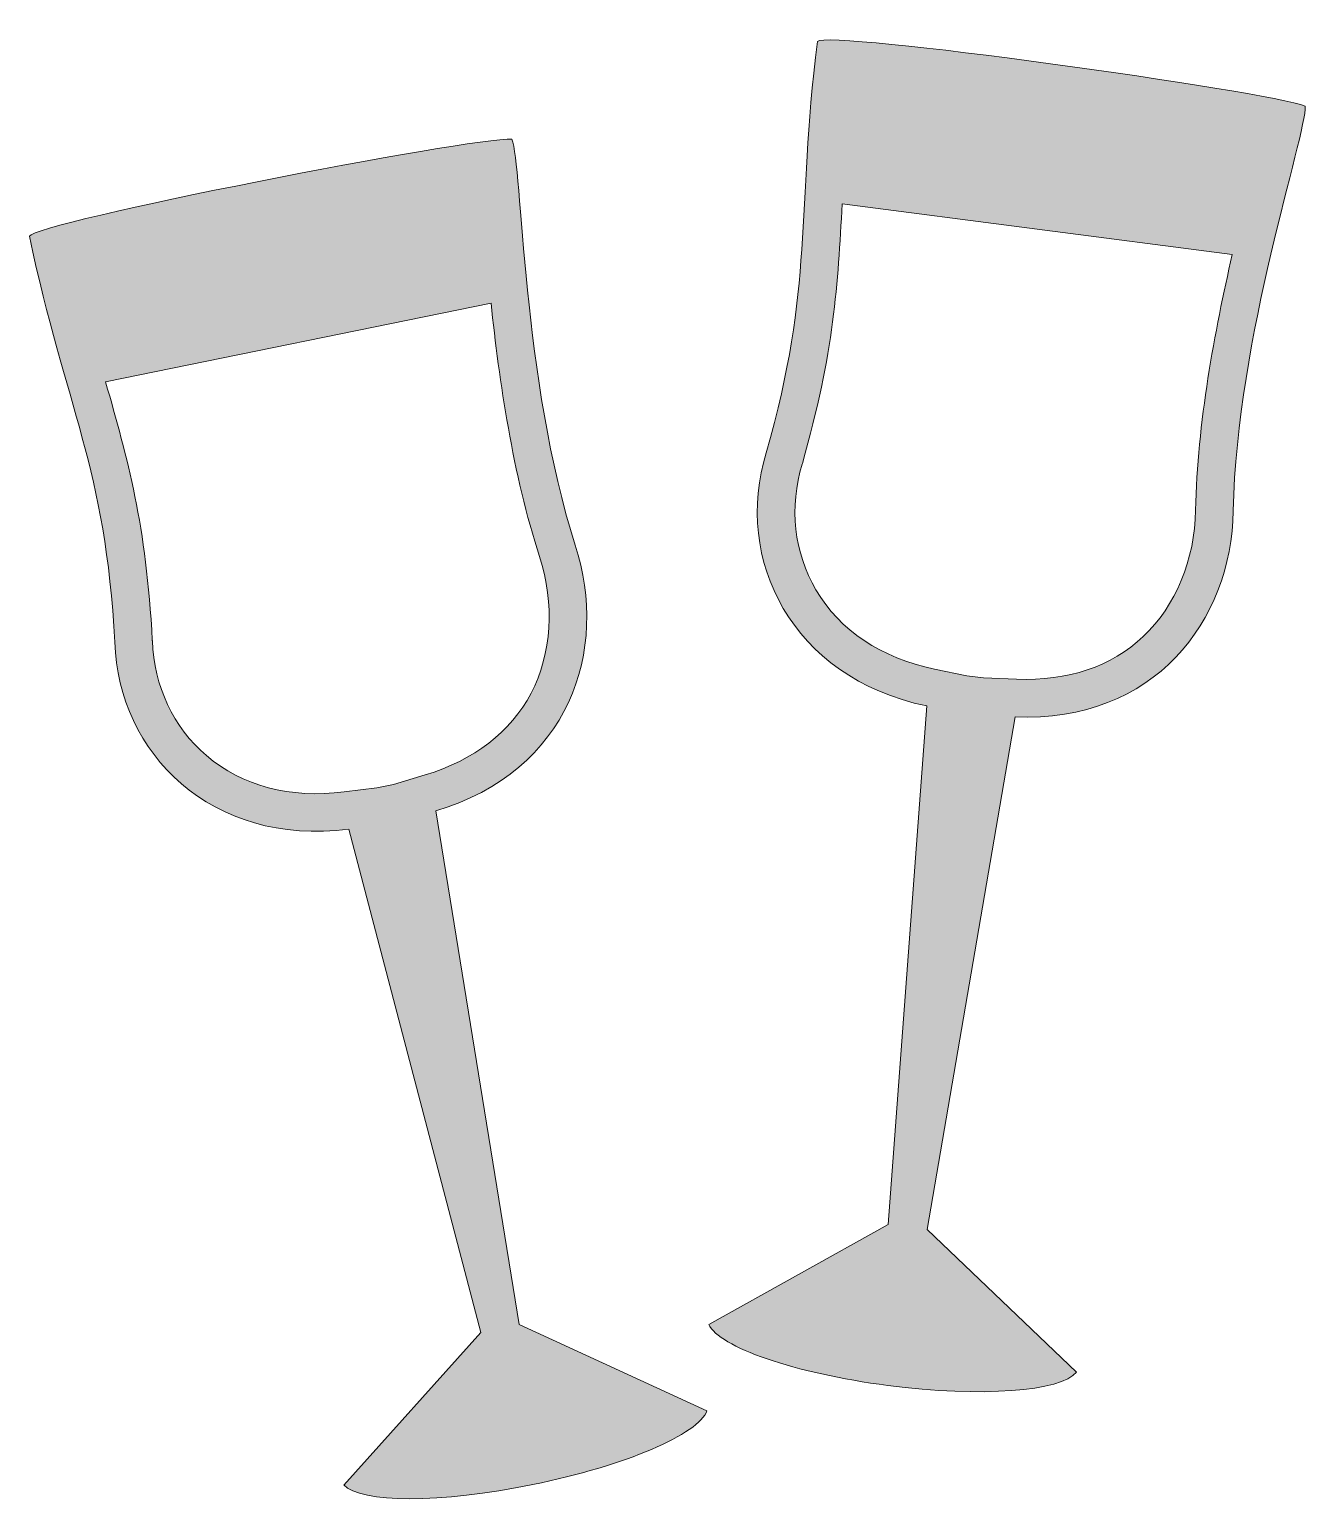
# Model space of a CAD drawing. Header units: inches. Extents: x 0 to 89, y 0 to 102.
import ezdxf

# ---------------------------------------------------------------- set-up
doc = ezdxf.new("R2010")
doc.units = ezdxf.units.IN
doc.header["$MEASUREMENT"] = 0
doc.layers.add('Layer 1', color=7, linetype='Continuous')

msp = doc.modelspace()

# ---------------------------------------------------------------- hatches: boundary and pattern name
at = {"layer": 'Layer 1', "true_color": 0xe89380}
h = msp.add_hatch(color=21, dxfattribs=at)
h.dxf.hatch_style = 2
edge = h.paths.add_edge_path()
edge.add_spline(control_points=[(54.87, 101.49), (53.36, 89.32), (54.67, 84.61), (51.3, 72.83), (49.05, 65.47), (52.99, 57.21), (62.49, 55.21), (62.49, 55.21), (59.79, 19.09), (59.79, 19.09), (59.79, 19.09), (47.31, 12.14), (47.31, 12.14), (47.31, 12.14), (47.31, 12.14), (47.31, 12.14), (48.01, 10.56), (53.26, 8.73), (59.78, 7.89), (66.3, 7.04), (71.84, 7.47), (72.92, 8.82), (72.92, 8.82), (62.51, 18.75), (62.51, 18.75), (62.51, 18.75), (68.63, 54.45), (68.63, 54.45), (78.34, 54.07), (83.69, 61.11), (83.83, 68.81), (84.05, 80.88), (88.93, 95), (88.84, 96.99), (86.3, 98.03), (55.42, 102.33), (54.87, 101.49)], knot_values=[0, 0, 0, 0, 1, 1, 1, 2, 2, 2, 3, 3, 3, 4, 4, 4, 5, 5, 5, 6, 6, 6, 7, 7, 7, 8, 8, 8, 9, 9, 9, 10, 10, 10, 11, 11, 11, 12, 12, 12, 12], degree=3, periodic=1)
edge = h.paths.add_edge_path()
edge.add_spline(control_points=[(81.21, 68.85), (81.15, 65.39), (79.82, 62.18), (77.56, 60.05), (75.35, 57.96), (72.29, 56.93), (68.74, 57.07), (68.74, 57.07), (66.44, 57.16), (66.44, 57.16), (66.44, 57.16), (65.28, 57.31), (65.28, 57.31), (65.28, 57.31), (63.03, 57.78), (63.03, 57.78), (59.3, 58.56), (56.44, 60.47), (54.77, 63.29), (53.24, 65.88), (52.89, 69.08), (53.81, 72.06), (53.81, 72.06), (53.82, 72.11), (53.82, 72.11), (56.03, 79.81), (56.3, 84.65), (56.59, 90.18), (56.59, 90.18), (83.76, 86.65), (83.76, 86.65), (82.54, 81.36), (81.32, 74.88), (81.21, 68.85)], knot_values=[0, 0, 0, 0, 1, 1, 1, 2, 2, 2, 3, 3, 3, 4, 4, 4, 5, 5, 5, 6, 6, 6, 7, 7, 7, 8, 8, 8, 9, 9, 9, 10, 10, 10, 11, 11, 11, 11], degree=3, periodic=1)
h = msp.add_hatch(color=21, dxfattribs=at)
h.dxf.hatch_style = 2
edge = h.paths.add_edge_path()
edge.add_spline(control_points=[(28.3, 47.9), (37.6, 50.69), (40.38, 59.09), (38.01, 66.41), (34.3, 77.9), (34.32, 92.84), (33.59, 94.69), (30.86, 94.85), (0.25, 88.88), (0, 87.92), (2.53, 75.92), (5.3, 71.88), (5.94, 59.65), (6.2, 51.95), (12.61, 45.42), (22.25, 46.62), (22.25, 46.62), (31.42, 11.58), (31.42, 11.58), (31.42, 11.58), (21.88, 0.95), (21.88, 0.95), (21.88, 0.95), (21.88, 0.96), (21.88, 0.96), (23.06, -0.31), (28.61, -0.33), (35.05, 0.98), (41.5, 2.3), (46.6, 4.5), (47.18, 6.13), (47.18, 6.13), (34.11, 12.14), (34.11, 12.14), (34.11, 12.14), (28.3, 47.9), (28.3, 47.9)], knot_values=[0, 0, 0, 0, 1, 1, 1, 2, 2, 2, 3, 3, 3, 4, 4, 4, 5, 5, 5, 6, 6, 6, 7, 7, 7, 8, 8, 8, 9, 9, 9, 10, 10, 10, 11, 11, 11, 12, 12, 12, 12], degree=3, periodic=1)
edge = h.paths.add_edge_path()
edge.add_spline(control_points=[(25.35, 49.74), (25.35, 49.74), (24.2, 49.51), (24.2, 49.51), (24.2, 49.51), (21.92, 49.23), (21.92, 49.23), (18.14, 48.75), (14.81, 49.63), (12.32, 51.76), (10.03, 53.71), (8.66, 56.62), (8.56, 59.74), (8.56, 59.74), (8.55, 59.78), (8.55, 59.78), (8.14, 67.79), (6.83, 72.46), (5.3, 77.78), (5.3, 77.78), (32.14, 83.27), (32.14, 83.27), (32.71, 77.87), (33.66, 71.34), (35.52, 65.61), (36.58, 62.31), (36.37, 58.84), (34.93, 56.1), (33.51, 53.4), (30.96, 51.43), (27.55, 50.41), (27.55, 50.41), (25.35, 49.74), (25.35, 49.74)], knot_values=[0, 0, 0, 0, 1, 1, 1, 2, 2, 2, 3, 3, 3, 4, 4, 4, 5, 5, 5, 6, 6, 6, 7, 7, 7, 8, 8, 8, 9, 9, 9, 10, 10, 10, 11, 11, 11, 11], degree=3, periodic=1)

# ---------------------------------------------------------------- linework, layer by layer
at = {"layer": 'Layer 1', "lineweight": 0}
for points, knots in [([(54.87, 101.49), (53.36, 89.32), (54.67, 84.61), (51.3, 72.83), (49.05, 65.47), (52.99, 57.21), (62.49, 55.21), (62.49, 55.21), (59.79, 19.09), (59.79, 19.09), (59.79, 19.09), (47.31, 12.14), (47.31, 12.14), (47.31, 12.14), (47.31, 12.14), (47.31, 12.14), (48.01, 10.56), (53.26, 8.73), (59.78, 7.89), (66.3, 7.04), (71.84, 7.47), (72.92, 8.82), (72.92, 8.82), (62.51, 18.75), (62.51, 18.75), (62.51, 18.75), (68.63, 54.45), (68.63, 54.45), (78.34, 54.07), (83.69, 61.11), (83.83, 68.81), (84.05, 80.88), (88.93, 95), (88.84, 96.99), (86.3, 98.03), (55.42, 102.33), (54.87, 101.49)], [0, 0, 0, 0, 1, 1, 1, 2, 2, 2, 3, 3, 3, 4, 4, 4, 5, 5, 5, 6, 6, 6, 7, 7, 7, 8, 8, 8, 9, 9, 9, 10, 10, 10, 11, 11, 11, 12, 12, 12, 12]), ([(28.3, 47.9), (37.6, 50.69), (40.38, 59.09), (38.01, 66.41), (34.3, 77.9), (34.32, 92.84), (33.59, 94.69), (30.86, 94.85), (0.25, 88.88), (0, 87.92), (2.53, 75.92), (5.3, 71.88), (5.94, 59.65), (6.2, 51.95), (12.61, 45.42), (22.25, 46.62), (22.25, 46.62), (31.42, 11.58), (31.42, 11.58), (31.42, 11.58), (21.88, 0.95), (21.88, 0.95), (21.88, 0.95), (21.88, 0.96), (21.88, 0.96), (23.06, -0.31), (28.61, -0.33), (35.05, 0.98), (41.5, 2.3), (46.6, 4.5), (47.18, 6.13), (47.18, 6.13), (34.11, 12.14), (34.11, 12.14), (34.11, 12.14), (28.3, 47.9), (28.3, 47.9)], [0, 0, 0, 0, 1, 1, 1, 2, 2, 2, 3, 3, 3, 4, 4, 4, 5, 5, 5, 6, 6, 6, 7, 7, 7, 8, 8, 8, 9, 9, 9, 10, 10, 10, 11, 11, 11, 12, 12, 12, 12]), ([(81.21, 68.85), (81.15, 65.39), (79.82, 62.18), (77.56, 60.05), (75.35, 57.96), (72.29, 56.93), (68.74, 57.07), (68.74, 57.07), (66.44, 57.16), (66.44, 57.16), (66.44, 57.16), (65.28, 57.31), (65.28, 57.31), (65.28, 57.31), (63.03, 57.78), (63.03, 57.78), (59.3, 58.56), (56.44, 60.47), (54.77, 63.29), (53.24, 65.88), (52.89, 69.08), (53.81, 72.06), (53.81, 72.06), (53.82, 72.11), (53.82, 72.11), (56.03, 79.81), (56.3, 84.65), (56.59, 90.18), (56.59, 90.18), (83.76, 86.65), (83.76, 86.65), (82.54, 81.36), (81.32, 74.88), (81.21, 68.85)], [0, 0, 0, 0, 1, 1, 1, 2, 2, 2, 3, 3, 3, 4, 4, 4, 5, 5, 5, 6, 6, 6, 7, 7, 7, 8, 8, 8, 9, 9, 9, 10, 10, 10, 11, 11, 11, 11]), ([(25.35, 49.74), (25.35, 49.74), (24.2, 49.51), (24.2, 49.51), (24.2, 49.51), (21.92, 49.23), (21.92, 49.23), (18.14, 48.75), (14.81, 49.63), (12.32, 51.76), (10.03, 53.71), (8.66, 56.62), (8.56, 59.74), (8.56, 59.74), (8.55, 59.78), (8.55, 59.78), (8.14, 67.79), (6.83, 72.46), (5.3, 77.78), (5.3, 77.78), (32.14, 83.27), (32.14, 83.27), (32.71, 77.87), (33.66, 71.34), (35.52, 65.61), (36.58, 62.31), (36.37, 58.84), (34.93, 56.1), (33.51, 53.4), (30.96, 51.43), (27.55, 50.41), (27.55, 50.41), (25.35, 49.74), (25.35, 49.74)], [0, 0, 0, 0, 1, 1, 1, 2, 2, 2, 3, 3, 3, 4, 4, 4, 5, 5, 5, 6, 6, 6, 7, 7, 7, 8, 8, 8, 9, 9, 9, 10, 10, 10, 11, 11, 11, 11])]:
    msp.add_open_spline(points, degree=3, knots=knots, dxfattribs=at)

doc.saveas('drawing.dxf')
